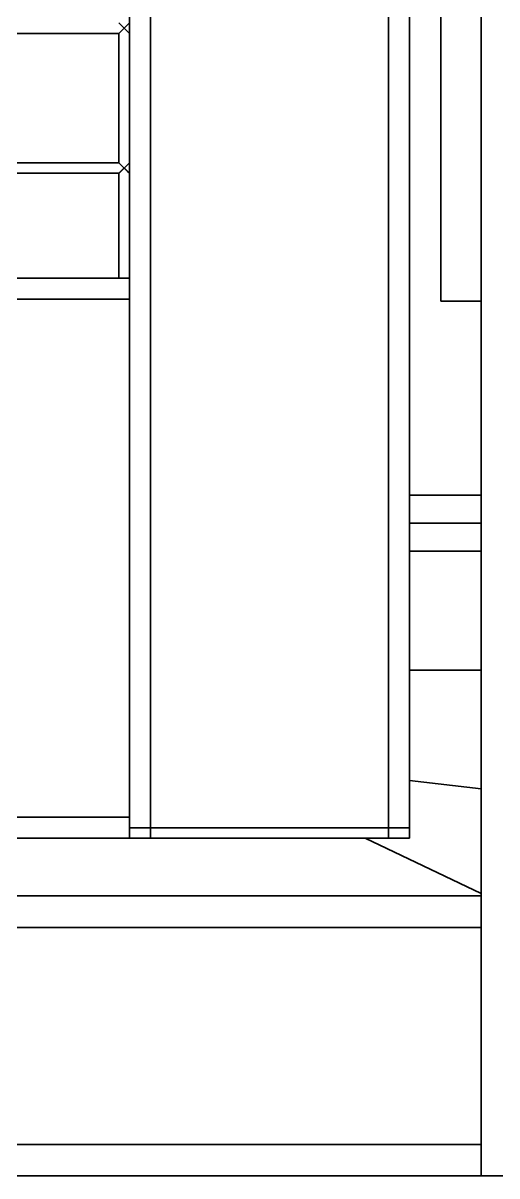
# Model space of a CAD drawing. Header units: millimetres. Extents: x 32496 to 166256, y 3504 to 23939.
# Drawn here: x 44073.2 to 44208.6, y 15203.3 to 15532.8 of the extents above; entities that cross this region are included whole.
import ezdxf

# ---------------------------------------------------------------- set-up
doc = ezdxf.new("R2010")
doc.units = ezdxf.units.MM
doc.layers.get('0').update_dxf_attribs({"lineweight": 35})

msp = doc.modelspace()

# ---------------------------------------------------------------- linework, layer by layer
at = {"linetype": 'Continuous'}
for p, q in [((44204.14, 15283.349), (44204.14, 17642.349)), ((44109.64, 17622.849), (44109.64, 15302.849)), ((44177.64, 15302.849), (44177.64, 17622.849)), ((44183.64, 17622.849), (44183.64, 15302.849)), ((44192.64, 17453.349), (44192.64, 15453.349)), ((44103.64, 15459.849), (44103.64, 16362.849)), ((44103.64, 15529.849), (44100.64, 15532.849)), ((44100.64, 15529.849), (44103.64, 15532.849)), ((44100.756, 15529.965), (44101.55, 15530.759)), ((44101.55, 15530.759), (44102.14, 15531.349)), ((44063.64, 15529.849), (44100.64, 15529.849)), ((44100.64, 15529.849), (44100.64, 15492.849)), ((44063.64, 15492.849), (44100.64, 15492.849)), ((44103.64, 15489.849), (44100.64, 15492.849)), ((44100.64, 15489.849), (44103.64, 15492.849)), ((44100.756, 15489.965), (44101.55, 15490.759)), ((44101.55, 15490.759), (44102.14, 15491.349)), ((44063.64, 15489.849), (44100.64, 15489.849)), ((44100.64, 15489.849), (44100.64, 15459.849)), ((44039.64, 15459.849), (44103.64, 15459.849)), ((44103.64, 15299.849), (44103.64, 15459.849)), ((44103.64, 15453.849), (44039.64, 15453.849)), ((44192.64, 15453.349), (44204.14, 15453.349)), ((44204.14, 15397.849), (44183.64, 15397.849)), ((44204.14, 15389.849), (44183.64, 15389.849)), ((44204.14, 15381.849), (44183.64, 15381.849)), ((44204.14, 15347.849), (44183.64, 15347.849)), ((44204.14, 15313.964), (44183.64, 15316.338)), ((44044.64, 15305.849), (44103.64, 15305.849)), ((44183.64, 15302.849), (44103.64, 15302.849)), ((44103.64, 15302.849), (44183.64, 15302.849)), ((44109.64, 15302.849), (44109.64, 15299.849)), ((44177.64, 15299.849), (44177.64, 15302.849)), ((44183.64, 15302.849), (44183.64, 15299.849)), ((44103.64, 15299.849), (44039.64, 15299.849)), ((44103.64, 15299.849), (44183.64, 15299.849)), ((44204.14, 15284.077), (44171.003, 15299.849)), ((44204.14, 15283.349), (44037.835, 15283.349)), ((44204.14, 15283.349), (44204.14, 15203.349)), ((44204.14, 15274.349), (44066.648, 15274.349)), ((44204.14, 15212.349), (43281.64, 15212.349)), ((44287.14, 15203.349), (43198.64, 15203.349))]:
    msp.add_line(p, q, dxfattribs=at)
for points in [[(44102.14, 15531.349), (44101.553, 15531.936), (44101.077, 15532.411)], [(44103.524, 15532.733), (44103.209, 15532.418), (44102.72, 15531.929), (44102.14, 15531.349)], [(44102.14, 15531.349), (44102.731, 15530.758), (44103.2, 15530.288), (44103.64, 15529.849)], [(44102.14, 15491.349), (44101.553, 15491.936), (44101.077, 15492.411)], [(44103.524, 15492.733), (44103.209, 15492.418), (44102.72, 15491.929), (44102.14, 15491.349)], [(44102.14, 15491.349), (44102.731, 15490.758), (44103.2, 15490.288), (44103.64, 15489.849)]]:
    msp.add_lwpolyline(points, dxfattribs=at)

doc.saveas('drawing.dxf')
